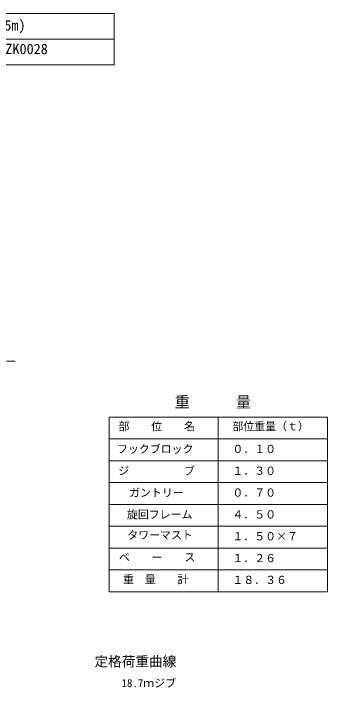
# Model space of a CAD drawing. Units: millimetres, scale not verified. Extents: x -21826 to 21577, y -29973 to 32685.
# Drawn here: x 6839 to 21216, y 1800 to 32685 of the extents above; entities that cross this region are included whole.
import ezdxf
from ezdxf.enums import TextEntityAlignment as Align

# ---------------------------------------------------------------- set-up
doc = ezdxf.new("R2010")
doc.units = ezdxf.units.MM
doc.header["$LTSCALE"] = 70
doc.linetypes.add('CHAIN2', pattern=[12, 9, -1, 1, -1])
doc.layers.add('0-2_05 寸法', color=3, linetype='Continuous', lineweight=18)
doc.layers.add('0-5_12 当社中心線', color=7, linetype='CHAIN2', lineweight=18)
doc.styles.add('ＭＳ ゴシック', font='')
doc.styles.get('ＭＳ ゴシック').set_extended_font_data('MS Gothic')

msp = doc.modelspace()

# ---------------------------------------------------------------- linework, layer by layer
at = {"layer": '0-2_05 寸法', "color": 7}
for p, q in [((-13788.98, 31506.03), (11454.87, 31506.03)), ((11215.51, 14190.03), (11215.51, 6190.03)), ((11215.51, 14190.03), (21215.51, 14190.03)), ((16215.51, 14190.03), (16215.51, 6190.03)), ((21215.51, 14190.03), (21215.51, 6190.03)), ((11215.51, 13190.03), (21215.51, 13190.03)), ((11215.51, 12190.03), (21215.51, 12190.03)), ((11215.51, 11190.03), (21215.51, 11190.03)), ((11215.51, 10190.03), (21215.51, 10190.03)), ((11215.51, 9190.03), (21215.51, 9190.03)), ((11215.51, 8190.03), (21215.51, 8190.03)), ((11215.51, 7190.03), (21215.51, 7190.03)), ((11215.51, 6190.03), (21215.51, 6190.03))]:
    msp.add_line(p, q, dxfattribs=at)
msp.add_lwpolyline([(-13788.98, 32685.27), (11454.87, 32685.27), (11454.87, 30326.79), (-13788.98, 30326.79)], close=True, dxfattribs=at)
at = {"layer": '0-5_12 当社中心線'}
msp.add_line((6519.22, 16748.09), (6911.42, 16748.09), dxfattribs=at)

# ---------------------------------------------------------------- texts
at = {"layer": '0-2_05 寸法', "color": 7, "style": 'ＭＳ ゴシック'}
for s, height, p in [('図面名称    \u3000\u3000\u3000\u3000\u3000\u3000ビルマンクレーン JCL-022Ⅱ(自立31.15m)', 476.5, (-12738.98, 31761.96)), ('\u3000\u3000竹本機械工業株式会社      \u3000\u3000\u3000\u3000\u3000 図番     \u3000\u3000\u3000\u3000TZK0028', 476.5, (-12695.65, 30678.63)), ('重\u3000\u3000\u3000量', 513.2, (14216.61, 14472.71)), ('部\u3000\u3000位\u3000\u3000名', 366.6, (11644.39, 13472.71)), ('部位重量（ｔ）', 366.6, (16860.88, 13472.71)), ('フックブロック', 366.6, (11577.23, 12432.87)), ('０．１０', 366.6, (16860.88, 12433.82)), ('ジ\u3000\u3000\u3000\u3000\u3000ブ', 366.6, (11634.54, 11432.87)), ('１．３０', 366.6, (16860.88, 11433.82)), ('ガントリー', 366.6, (12134.88, 10432.87)), ('０．７０', 366.6, (16860.88, 10433.82)), ('旋回フレーム', 366.6, (12030.42, 9432.87)), ('４．５０', 366.6, (16860.88, 9433.82)), ('タワーマスト', 366.6, (12046.99, 8489.21)), ('１．５０×７', 366.6, (16860.88, 8433.82)), ('ベ\u3000\u3000ー\u3000\u3000ス', 366.6, (11663.82, 7472.71)), ('１．２６', 366.6, (16860.88, 7433.82)), ('重  量\u3000\u3000計', 366.6, (11851.86, 6458.09)), ('１８．３６', 366.6, (16860.88, 6433.82)), ('定格荷重曲線', 458.2, (10542.5, 2626.8)), ('18.7ｍジブ', 366.6, (11784.93, 1707.08))]:
    msp.add_text(s, height=height, dxfattribs=at).set_placement(p, align=Align.BOTTOM_LEFT)

doc.saveas('drawing.dxf')
